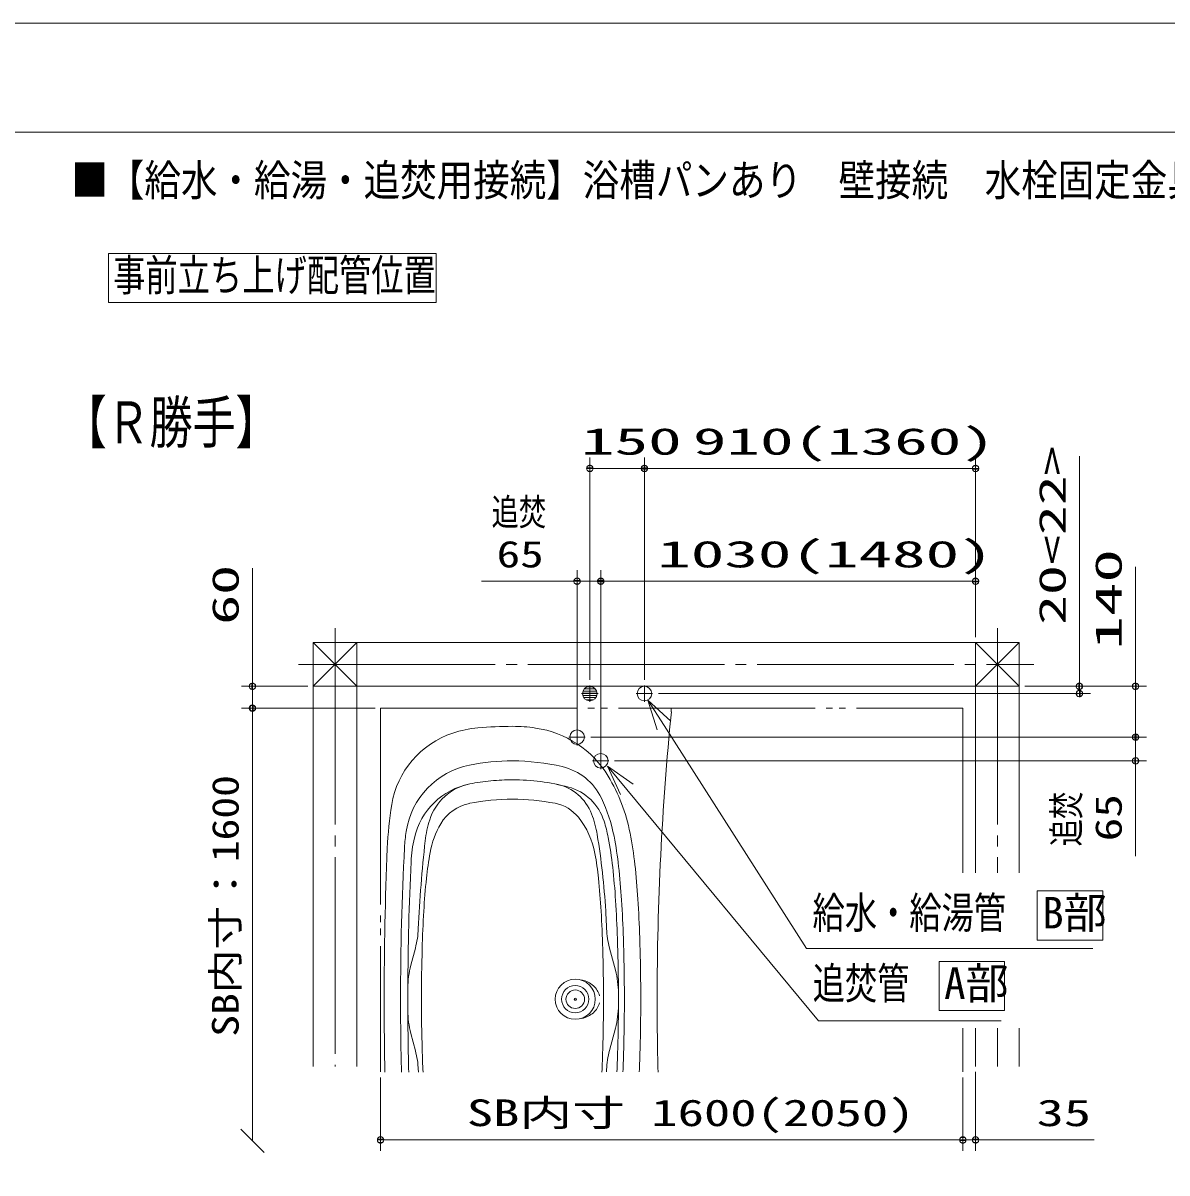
# Model space of a CAD drawing. Units: millimetres on the paper. Extents: x -375 to 305, y -152 to 152.
# Drawn here: x -267.6 to -162.8, y 43.1 to 148.5 of the extents above; entities that cross this region are included whole.
import ezdxf
from ezdxf.enums import TextEntityAlignment as Align

# ---------------------------------------------------------------- set-up
doc = ezdxf.new("R2010")
doc.units = ezdxf.units.MM
doc.linetypes.add('LONG_CHAIN', pattern=[21, 18, -1, 1, -1])
doc.linetypes.add('LONG_DOUBLE_CHAIN', pattern=[21.8, 18, -1, 0.6, -0.6, 0.6, -1])
doc.layers.add('0-0_PV', color=7, linetype='Continuous')
for name, color, linetype, lineweight in [('0-1_RV', 7, 'Continuous', 9), ('0-2_0', 7, 'Continuous', 9), ('0-4_図面枠', 3, 'Continuous', 9), ('0-5_DEFPOINTS', 7, 'Continuous', 9)]:
    doc.layers.add(name, color=color, linetype=linetype, lineweight=lineweight)
doc.styles.add('ＭＳ ゴシック', font='')
doc.styles.get('ＭＳ ゴシック').set_extended_font_data('MS Gothic')

# ---------------------------------------------------------------- blocks, each defined once
blk = doc.blocks.new('_DOTSMALL')
at = {"layer": '0-2_0'}
for p, q in [((0.0746, 0.1), (-0.0746, 0.1)), ((0.1223, -0.0248), (-0.1223, -0.0248))]:
    blk.add_line(p, q, dxfattribs=at)
for points in [[(0.125, 0), (0.124, 0.0157), (0.1211, 0.0311), (0.1162, 0.046), (0.1095, 0.0602), (0.1011, 0.0735), (0.0911, 0.0856), (0.0797, 0.0963), (0.067, 0.1055), (0.0532, 0.1131), (0.0386, 0.1189), (0.0234, 0.1228), (0.0078, 0.1248), (-0.0078, 0.1248), (-0.0234, 0.1228), (-0.0386, 0.1189), (-0.0532, 0.1131), (-0.067, 0.1055), (-0.0797, 0.0963), (-0.0911, 0.0856), (-0.1011, 0.0735), (-0.1095, 0.0602), (-0.1162, 0.046), (-0.1211, 0.0311), (-0.124, 0.0157), (-0.125, 0), (0, 0)], [(-0.125, 0), (-0.124, -0.0157), (-0.1211, -0.0311), (-0.1162, -0.046), (-0.1095, -0.0602), (-0.1011, -0.0735), (-0.0911, -0.0856), (-0.0797, -0.0963), (-0.067, -0.1055), (-0.0532, -0.1131), (-0.0386, -0.1189), (-0.0234, -0.1228), (-0.0078, -0.1248), (0.0078, -0.1248), (0.0234, -0.1228), (0.0386, -0.1189), (0.0532, -0.1131), (0.067, -0.1055), (0.0797, -0.0963), (0.0911, -0.0856), (0.1011, -0.0735), (0.1095, -0.0602), (0.1162, -0.046), (0.1211, -0.0311), (0.124, -0.0157), (0.125, 0), (0, 0)]]:
    blk.add_lwpolyline(points, close=True, dxfattribs=at)
blk = doc.blocks.new('_OBLIQUE')
at = {"layer": '0-2_0'}
blk.add_line((-0.5, -0.5), (0.5, 0.5), dxfattribs=at)
blk = doc.blocks.new('_OPEN30')
at = {"layer": '0-2_0'}
blk.add_line((0, 0), (-1, 0), dxfattribs=at)
blk.add_lwpolyline([(-1, 0.2679), (0, 0), (-1, -0.2679)], dxfattribs=at)

msp = doc.modelspace()

# ---------------------------------------------------------------- linework, layer by layer
at = {"layer": '0-1_RV'}
for p, q in [((-259.775, 127.39), (-259.775, 122.894)), ((-259.775, 127.39), (-229.775, 127.39)), ((-229.775, 127.39), (-229.775, 122.894)), ((-259.775, 122.894), (-229.775, 122.894)), ((-215.701, 88.319), (-215.701, 108.69)), ((-210.701, 88.319), (-210.701, 108.69)), ((-180.368, 92.234), (-180.368, 108.69)), ((-170.859, 87.734), (-170.859, 108.81)), ((-215.701, 107.69), (-210.701, 107.69)), ((-210.701, 107.69), (-180.368, 107.69)), ((-246.597, 87.734), (-246.597, 98.565)), ((-216.868, 82.305), (-216.868, 98.363)), ((-214.701, 80.552), (-214.701, 98.363)), ((-214.701, 82.734), (-214.701, 98.363)), ((-180.368, 92.234), (-180.368, 98.363)), ((-165.721, 87.734), (-165.721, 98.695)), ((-216.868, 97.363), (-225.614, 97.363)), ((-216.868, 97.363), (-214.701, 97.363)), ((-214.701, 97.363), (-180.368, 97.363)), ((-214.548, 97.363), (-212.228, 97.363)), ((-241.035, 87.734), (-237.035, 91.734)), ((-241.035, 91.734), (-237.035, 87.734)), ((-241.035, 91.734), (-176.368, 91.734)), ((-241.035, 91.734), (-241.035, 52.901)), ((-237.035, 91.734), (-237.035, 52.901)), ((-180.368, 87.734), (-176.368, 91.734)), ((-180.368, 91.734), (-176.368, 87.734)), ((-180.368, 91.734), (-180.368, 70.64)), ((-176.368, 91.734), (-176.368, 70.64)), ((-241.535, 87.734), (-247.597, 87.734)), ((-246.597, 85.734), (-246.597, 87.734)), ((-241.035, 87.734), (-176.368, 87.734)), ((-215.197, 87.501), (-216.205, 87.501)), ((-215.494, 87.701), (-215.909, 87.701)), ((-215.494, 87.701), (-215.909, 87.701)), ((-175.868, 87.734), (-164.721, 87.734)), ((-175.868, 87.734), (-169.859, 87.734)), ((-170.859, 87.734), (-170.859, 87.067)), ((-165.721, 87.734), (-165.721, 83.076)), ((-215.037, 87.101), (-216.365, 87.101)), ((-215.058, 86.901), (-216.345, 86.901)), ((-215.079, 87.301), (-216.324, 87.301)), ((-215.147, 86.701), (-216.256, 86.701)), ((-215.354, 86.501), (-216.049, 86.501)), ((-209.396, 87.067), (-169.859, 87.067)), ((-235.368, 85.734), (-247.597, 85.734)), ((-246.597, 46.096), (-246.597, 85.734)), ((-208.235, 85.734), (-208.235, 85.399)), ((-165.721, 83.229), (-165.721, 85.549)), ((-165.721, 85.414), (-165.721, 83.094)), ((-215.617, 83.076), (-164.721, 83.076)), ((-165.721, 83.076), (-165.721, 80.909)), ((-213.45, 80.909), (-164.721, 80.909)), ((-165.721, 80.909), (-165.721, 72.163)), ((-174.722, 68.984), (-174.722, 64.488)), ((-174.722, 68.984), (-168.722, 68.984)), ((-168.722, 68.984), (-168.722, 64.488)), ((-174.722, 64.488), (-168.722, 64.488)), ((-231.675, 63.76), (-232.091, 62.184)), ((-213.894, 63.76), (-213.356, 61.719)), ((-183.706, 62.523), (-183.706, 58.027)), ((-183.706, 62.523), (-177.706, 62.523)), ((-177.706, 62.523), (-177.706, 58.027)), ((-183.706, 58.027), (-177.706, 58.027)), ((-231.674, 54.352), (-232.091, 55.932)), ((-213.894, 54.374), (-213.356, 56.416)), ((-180.368, 56.418), (-180.368, 52.901)), ((-176.368, 56.418), (-176.368, 52.901)), ((-234.868, 51.901), (-234.868, 45.179)), ((-181.535, 51.901), (-181.535, 45.179)), ((-180.368, 52.401), (-180.368, 45.179)), ((-181.535, 46.179), (-234.868, 46.179)), ((-180.368, 46.179), (-181.535, 46.179)), ((-180.368, 46.179), (-169.495, 46.179))]:
    msp.add_line(p, q, dxfattribs=at)
at = {"layer": '0-1_RV', "linetype": 'LONG_CHAIN'}
for p, q in [((-239.035, 93.067), (-239.035, 52.901)), ((-178.368, 93.067), (-178.368, 70.64)), ((-242.368, 89.734), (-175.035, 89.734)), ((-215.701, 87.819), (-215.701, 86.316)), ((-210.701, 87.819), (-210.701, 86.316)), ((-214.95, 87.067), (-216.453, 87.067)), ((-209.95, 87.067), (-211.453, 87.067)), ((-216.868, 83.827), (-216.868, 82.324)), ((-216.117, 83.076), (-217.619, 83.076)), ((-214.701, 81.66), (-214.701, 80.158)), ((-213.95, 80.909), (-215.453, 80.909)), ((-178.368, 56.418), (-178.368, 52.901))]:
    msp.add_line(p, q, dxfattribs=at)
at = {"layer": '0-1_RV', "linetype": 'LONG_DOUBLE_CHAIN'}
for p, q in [((-234.868, 85.734), (-181.535, 85.734)), ((-234.868, 85.734), (-234.868, 52.401)), ((-181.535, 85.734), (-181.535, 70.64)), ((-181.535, 56.418), (-181.535, 52.401))]:
    msp.add_line(p, q, dxfattribs=at)
at = {"layer": '0-1_RV'}
for points in [[(-169.64, 63.723), (-195.865, 63.723), (-208.904, 84.141)], [(-178.018, 57.078), (-194.767, 57.078), (-212.304, 78.293)]]:
    msp.add_lwpolyline(points, dxfattribs=at)
for centre, radius in [((-215.701, 87.067), 0.667), ((-215.701, 87.067), 0.667), ((-210.701, 87.067), 0.667), ((-216.868, 83.076), 0.667), ((-214.701, 80.909), 0.667), ((-217.035, 59.067), 1.833), ((-217.035, 59.067), 1.25), ((-217.035, 59.067), 0.85), ((-217.035, 59.067), 0.1), ((-217.035, 59.067), 0.0833)]:
    msp.add_circle(centre, radius, dxfattribs=at)
for centre, radius, start, end in [((57.799, 59.067), 267.333, 174.34726, 180), ((-225.616, 75.548), 8.333, 108.46728, 170.71873), ((-225.088, 73.968), 10, 94.95444, 108.46728), ((-222.785, 47.401), 36.667, 89.99999, 94.95444), ((-222.785, 69.401), 14.667, 81.67971, 90), ((-222.013, 74.678), 9.333, 31.16034, 81.67971), ((-225.273, 73.32), 7.333, 101.32804, 171.15395), ((-222.785, 60.901), 20, 90.00001, 101.32804), ((-222.785, 60.901), 20, 76.84989, 89.99999), ((-219.448, 75.183), 5.333, 25.55599, 76.84989), ((-227.718, 71.228), 16, 11.00864, 31.16034), ((-225.428, 72.413), 6.5, 101.29342, 167.16152), ((-225.755, 74.047), 4.833, 101.30119, 162.46615), ((-219.593, 74.512), 4.333, 20.76615, 78.24482), ((-218.851, 73.994), 4.667, 17.32322, 75.13371), ((-225.918, 73.091), 4, 101.29342, 149.17082), ((-222.785, 57.401), 20, 90.00001, 101.29342), ((-222.785, 57.401), 20, 78.7065, 89.99999), ((-219.586, 73.418), 3.667, 39.15375, 78.7065), ((-227.718, 71.228), 14.5, 11.00864, 25.55599), ((-200.943, 71.516), 33.333, 170.71873, 177.6217), ((-224.891, 72.503), 10, 9.45382, 20.76615), ((-212.135, 76.926), 0.333, 184.46931, 184.50491), ((-212.135, 76.926), 0.333, 184.46931, 184.50491), ((-221.162, 72.543), 9.667, 162.16474, 173.82697), ((-222.449, 71.099), 8, 149.65551, 169.86186), ((-222.448, 71.125), 7.333, 10.07233, 38.92663), ((-227.719, 71.228), 13.956, 11.00864, 17.32322), ((-218.027, 72.193), 14.667, 171.15395, 176.99943), ((-219.088, 70.982), 13, 167.22256, 177.09528), ((-279.805, 63.359), 65.669, 3.31712, 9.45382), ((-246.696, 67.536), 33.289, 6.27211, 11.00864), ((-246.695, 67.536), 33.833, 6.27211, 11.00864), ((-246.695, 67.536), 35.333, 6.27211, 11.00864), ((98.799, 59.067), 333.333, 177.6217, 180), ((34.132, 59.067), 267.167, 177.01914, 180), ((-115.848, 60.466), 115.67, 173.48916, 177.49565), ((-198.917, 66.826), 31.917, 169.74567, 174.03081), ((-246.652, 66.826), 31.917, 5.96919, 10.07234), ((34.132, 59.067), 266.5, 177.29578, 179.7797), ((-279.83, 63.895), 66.623, 3.62322, 6.27211), ((-279.829, 63.895), 67.167, 3.62322, 6.27211), ((-279.829, 63.895), 68.667, 3.62322, 6.27211), ((-165.765, 63.359), 65.25, 174.03081, 176.68288), ((-279.805, 63.359), 65.25, 3.31712, 5.96919), ((-329.73, 60.735), 116.623, 1.91139, 3.62322), ((-329.729, 60.735), 117.167, 1.91139, 3.62322), ((-329.729, 60.735), 118.667, 1.91139, 3.62322), ((-115.848, 60.466), 115.25, 176.68288, 178.39679), ((-329.721, 60.466), 115.25, 1.60321, 3.31712), ((-329.717, 60.436), 115.667, 2.51885, 3.35194), ((-239.733, 65.884), 8.333, 345.23097, 357.49565), ((-205.836, 65.886), 8.333, 182.51885, 194.76903), ((-379.702, 59.067), 166.623, 0, 1.9155), ((-379.701, 59.067), 167.167, 0, 1.91139), ((-379.701, 59.067), 168.667, 0, 1.91139), ((-65.868, 59.067), 165.25, 178.39679, 180), ((-379.701, 59.067), 165.25, 0, 1.60321), ((-224.033, 60.06), 8.333, 165.23097, 179.7797), ((-221.414, 59.594), 8.333, 0.19076, 14.76903), ((34.132, 59.067), 266.5, 179.7797, 180), ((98.799, 59.067), 333.333, 180, 181.14599), ((34.132, 59.067), 267.167, 180, 181.42986), ((34.132, 59.067), 266.5, 180, 180.22441), ((-65.868, 59.067), 165.25, 180, 181.60321), ((-379.701, 59.067), 165.25, 358.39679, 0), ((-379.702, 59.067), 166.623, 358.0845, 0), ((-379.701, 59.067), 167.167, 358.08861, 0), ((-379.701, 59.067), 168.667, 358.08861, 0), ((57.799, 59.067), 267.333, 180, 181.42897), ((-224.033, 58.056), 8.333, 180.22441, 194.76842), ((34.132, 59.067), 266.5, 180.22441, 181.43344), ((-221.414, 58.54), 8.333, 345.23097, 359.80924), ((-239.732, 52.228), 8.333, 2.5145, 14.76842), ((-115.848, 57.668), 115.25, 181.60321, 182.61976), ((-329.721, 57.668), 115.25, 357.38024, 358.39679), ((-205.836, 52.249), 8.333, 165.23097, 177.48115), ((-329.73, 57.4), 116.623, 357.54329, 358.08861), ((-329.729, 57.4), 117.167, 357.5547, 358.08861), ((-329.729, 57.4), 118.667, 357.58563, 358.08861), ((-115.848, 57.668), 115.67, 182.5145, 182.61024), ((-329.717, 57.699), 115.667, 357.37472, 357.48115)]:
    msp.add_arc(centre, radius, start, end, dxfattribs=at)
at = {"layer": '0-1_RV', "linetype": 'LONG_DOUBLE_CHAIN'}
for start, end in [(90.00001, 101.29342), (75.13371, 89.99999)]:
    msp.add_arc((-222.785, 59.174), 20, start, end, dxfattribs=at)
for start_param, end_param in [(3.3180679, 4.4414697), (1.8417156, 2.9651174)]:
    msp.add_ellipse((-217.035, 59.067), major_axis=(-2.25, 0), ratio=0.814815, start_param=start_param, end_param=end_param, dxfattribs=at)
at = {"layer": '0-4_図面枠'}
msp.add_lwpolyline([(-291.017, -138.498), (108.983, -138.498), (108.983, 138.502), (-291.017, 138.502)], close=True, dxfattribs=at)
at = {"layer": '0-5_DEFPOINTS'}
msp.add_line((118.983, 148.502), (-301.017, 148.502), dxfattribs=at)

# ---------------------------------------------------------------- block references
at = {"layer": '0-1_RV'}
for name, p, xscale, yscale, rotation in [('_DOTSMALL', (-215.701, 107.69), 2.32, 2.32, 180), ('_DOTSMALL', (-210.701, 107.69), 2.32, 2.32, 180), ('_DOTSMALL', (-216.868, 97.363), 2.32, 2.32, 180), ('_DOTSMALL', (-214.701, 97.363), 2.32, 2.32, 180), ('_DOTSMALL', (-246.597, 87.734), 2.32, 2.32, 270), ('_DOTSMALL', (-170.859, 87.734), 2.32, 2.32, 270), ('_DOTSMALL', (-165.721, 87.734), 2.32, 2.32, 90), ('_OPEN30', (-210.395, 86.475), 2.77, 2.77, 122.5618), ('_DOTSMALL', (-170.859, 87.067), 2.32, 2.32, 90), ('_DOTSMALL', (-246.597, 85.734), 2.32, 2.32, 90), ('_DOTSMALL', (-246.597, 85.734), 2.121326, 2.121326, 90), ('_DOTSMALL', (-165.721, 83.076), 2.32, 2.32, 270), ('_DOTSMALL', (-165.721, 83.076), 2.32, 2.32, 90), ('_DOTSMALL', (-165.721, 80.909), 2.32, 2.32, 270), ('_OPEN30', (-214.068, 80.428), 2.77, 2.77, 129.57889), ('_OBLIQUE', (-246.597, 46.096), 2.121326, 2.121326, 270), ('_DOTSMALL', (-234.868, 46.179), 2.32, 2.32, 180), ('_DOTSMALL', (-180.368, 46.179), 2.32, 2.32, 180)]:
    msp.add_blockref(name, p, dxfattribs=dict(at, xscale=xscale, yscale=yscale, rotation=rotation))
at = {"layer": '0-1_RV', "xscale": 2.32, "yscale": 2.32}
for p in [(-210.701, 107.69), (-180.368, 107.69), (-214.701, 97.363), (-180.368, 97.363), (-181.535, 46.179), (-181.535, 46.179)]:
    msp.add_blockref('_DOTSMALL', p, dxfattribs=at)

# ---------------------------------------------------------------- texts
at = {"layer": '0-0_PV', "style": 'ＭＳ ゴシック', "width": 0.85}
msp.add_text('■【給水・給湯・追焚用接続】浴槽パンあり\u3000壁接続\u3000水栓固定金具/裏配管A（兼用壁付水栓）〔S=1/30〕', height=2.886, dxfattribs=at).set_placement((-263.187, 131.797), align=Align.BOTTOM_LEFT)
at = {"layer": '0-1_RV', "style": 'ＭＳ ゴシック'}
for s, height, width, p in [('事前立ち上げ配管位置', 2.889, 0.75, (-259.359, 123.087)), ('【Ｒ勝手】', 3.848, 0.75, (-263.889, 108.844)), ('150', 2.441, 1.85, (-216.503, 108.22)), ('910(1360)', 2.441, 1.85, (-206.254, 108.22)), ('追焚', 2.444, 0.75, (-224.704, 101.75)), ('1030(1480)', 2.441, 1.85, (-209.524, 97.893)), ('65', 2.441, 1.3, (-224.24, 97.893)), ('給水・給湯管\u3000', 2.889, 0.75, (-195.305, 64.681)), ('追焚管\u3000', 2.889, 0.75, (-195.29, 58.22)), ('SB内寸 1600(2050)', 2.444, 1.45, (-226.968, 46.709)), ('35', 2.441, 1.5, (-174.775, 46.709))]:
    msp.add_text(s, height=height, dxfattribs=dict(at, width=width)).set_placement(p, align=Align.BOTTOM_LEFT)
for s, height, width, p in [('20<22>', 2.441, 1.65, (-171.389, 93.357)), ('140', 2.441, 1.85, (-166.251, 91.091)), ('60', 2.441, 1.65, (-247.127, 93.374)), ('SB内寸：1600', 2.444, 1.2, (-247.127, 55.631)), ('追焚', 2.444, 0.75, (-170.108, 73.073)), ('65', 2.441, 1.3, (-166.251, 73.537))]:
    msp.add_text(s, height=height, rotation=90, dxfattribs=dict(at, width=width)).set_placement(p, align=Align.BOTTOM_LEFT)
for s, p in [('B部', (-174.267, 64.681)), ('A部', (-183.252, 58.22))]:
    msp.add_text(s, height=2.889, dxfattribs=at).set_placement(p, align=Align.BOTTOM_LEFT)

doc.saveas('drawing.dxf')
